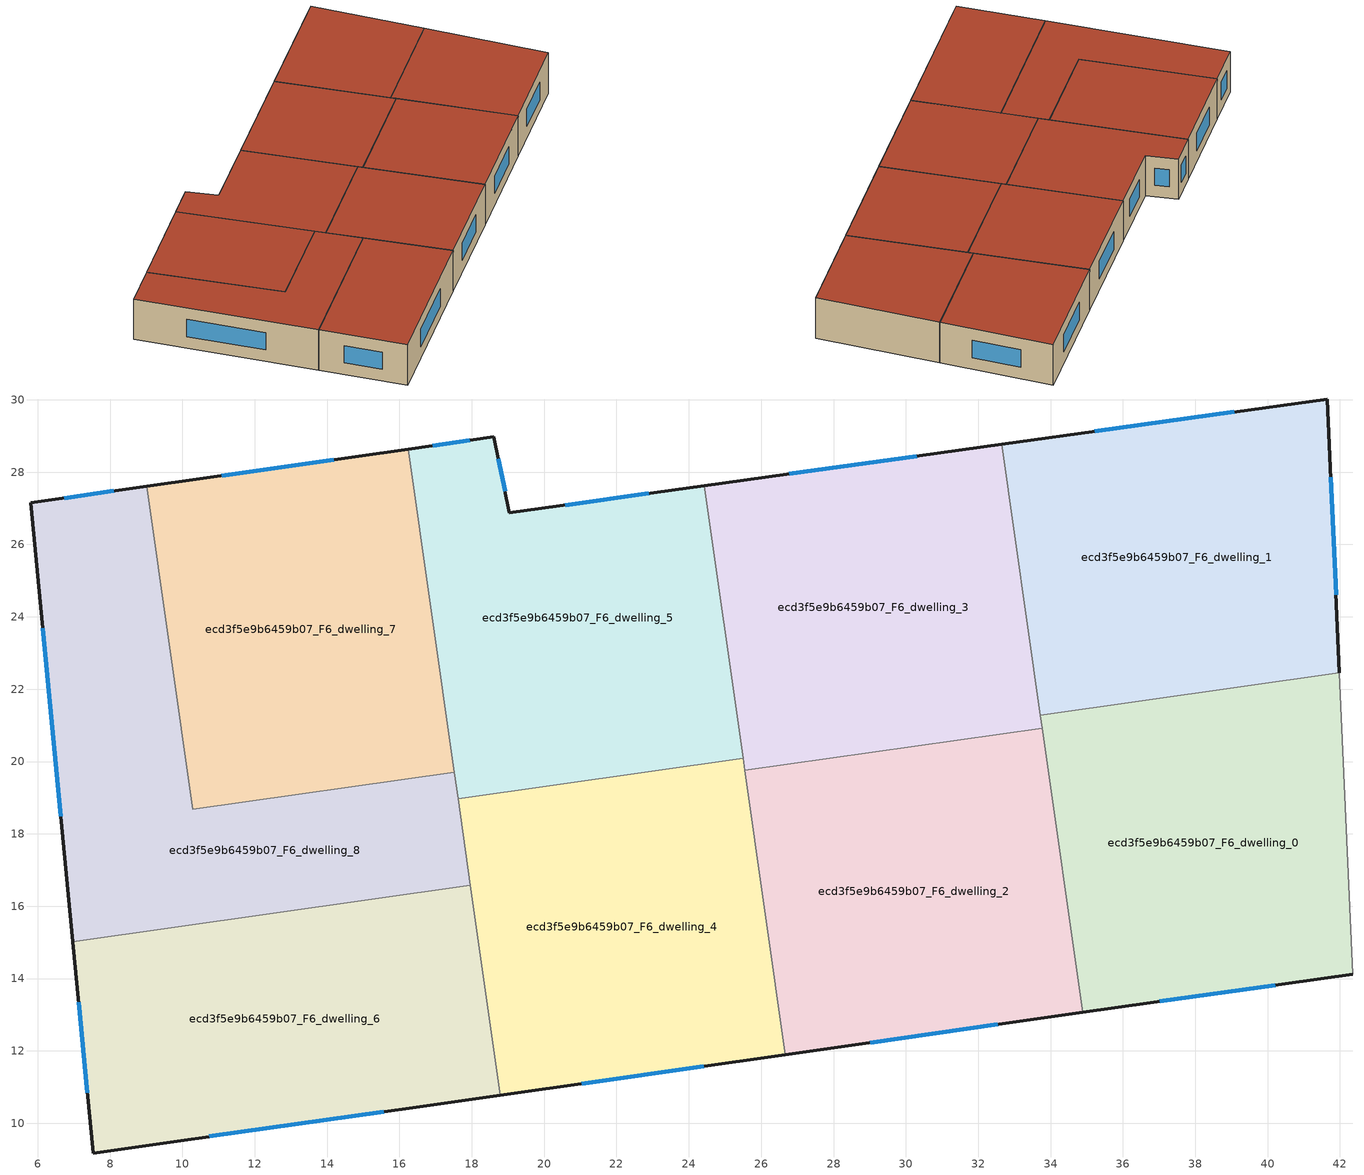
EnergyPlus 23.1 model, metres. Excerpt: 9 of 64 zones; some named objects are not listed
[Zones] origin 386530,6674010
ecd3f5e9b6459b07_F6_dwelling_0
 floor to ecd3f5e9b6459b07_F5_dwelling_0 (EU_floor_Construction): 41.98,22.45 42.35,14.12 34.89,13.06 33.72,21.28 z18
 wall outside (EU_wall_Construction): 34.89,13.06 42.35,14.12 z18:21
 wall adiabatic (EU_wall_Construction): 42.35,14.12 41.98,22.45 z18:21
 wall to ecd3f5e9b6459b07_F6_dwelling_1 (EU_wall_Construction): 41.98,22.45 33.72,21.28 z18:21
 wall to ecd3f5e9b6459b07_F6_dwelling_2 (EU_wall_Construction): 33.77,20.92 34.89,13.06 z18:21
 wall to ecd3f5e9b6459b07_F6_dwelling_3 (EU_wall_Construction): 33.72,21.28 33.77,20.92 z18:21
 window (EU_Window_Construction): 37.02,13.37 40.22,13.82 z18.86:20.14
 roof outside (EU_roof_Construction): 42.35,14.12 41.98,22.45 33.72,21.28 34.89,13.06 z21
ecd3f5e9b6459b07_F6_dwelling_1
 floor to ecd3f5e9b6459b07_F5_dwelling_1 (EU_floor_Construction): 41.65,30.02 41.98,22.45 33.72,21.28 32.65,28.77 z18
 wall outside (EU_wall_Construction): 41.98,22.45 41.65,30.02 32.65,28.77 z18:21
 wall to ecd3f5e9b6459b07_F6_dwelling_3 (EU_wall_Construction): 32.65,28.77 33.72,21.28 z18:21
 window (EU_Window_Construction): 41.89,24.61 41.75,27.86 / 39.08,29.66 35.22,29.13 z18.86:20.14
 roof outside (EU_roof_Construction): 41.98,22.45 41.65,30.02 32.65,28.77 33.72,21.28 z21
ecd3f5e9b6459b07_F6_dwelling_2
 floor to ecd3f5e9b6459b07_F5_dwelling_2 (EU_floor_Construction): 33.77,20.92 34.89,13.06 26.67,11.9 25.55,19.75 z18
 wall outside (EU_wall_Construction): 26.67,11.9 34.89,13.06 z18:21
 wall to ecd3f5e9b6459b07_F6_dwelling_3 (EU_wall_Construction): 33.77,20.92 25.55,19.75 z18:21
 wall to ecd3f5e9b6459b07_F6_dwelling_4 (EU_wall_Construction): 25.55,19.75 26.67,11.9 z18:21
 window (EU_Window_Construction): 29.02,12.23 32.54,12.73 z18.86:20.14
 roof outside (EU_roof_Construction): 34.89,13.06 33.77,20.92 25.55,19.75 26.67,11.9 z21
ecd3f5e9b6459b07_F6_dwelling_3
 floor to ecd3f5e9b6459b07_F5_dwelling_3 (EU_floor_Construction): 32.65,28.77 33.77,20.92 25.55,19.75 24.43,27.62 z18
 wall outside (EU_wall_Construction): 32.65,28.77 24.43,27.62 z18:21
 wall to ecd3f5e9b6459b07_F6_dwelling_5 (EU_wall_Construction): 24.43,27.62 25.5,20.09 z18:21
 wall to ecd3f5e9b6459b07_F6_dwelling_4 (EU_wall_Construction): 25.5,20.09 25.55,19.75 z18:21
 window (EU_Window_Construction): 30.3,28.44 26.78,27.95 z18.86:20.14
 roof outside (EU_roof_Construction): 33.77,20.92 32.65,28.77 24.43,27.62 25.55,19.75 z21
ecd3f5e9b6459b07_F6_dwelling_4
 floor to ecd3f5e9b6459b07_F5_dwelling_4 (EU_floor_Construction): 25.5,20.09 26.67,11.9 18.79,10.78 17.62,18.97 z18
 wall outside (EU_wall_Construction): 18.79,10.78 26.67,11.9 z18:21
 wall to ecd3f5e9b6459b07_F6_dwelling_5 (EU_wall_Construction): 25.5,20.09 17.62,18.97 z18:21
 wall to ecd3f5e9b6459b07_F6_dwelling_6 (EU_wall_Construction): 17.96,16.58 18.79,10.78 z18:21
 wall to ecd3f5e9b6459b07_F6_dwelling_8 (EU_wall_Construction): 17.62,18.97 17.96,16.58 z18:21
 window (EU_Window_Construction): 21.04,11.1 24.42,11.58 z18.86:20.14
 roof outside (EU_roof_Construction): 26.67,11.9 25.5,20.09 17.62,18.97 18.79,10.78 z21
ecd3f5e9b6459b07_F6_dwelling_5
 floor to ecd3f5e9b6459b07_F5_dwelling_5 (EU_floor_Construction): 24.43,27.62 25.5,20.09 17.62,18.97 16.25,28.64 18.61,28.97 19.04,26.88 z18
 wall outside (EU_wall_Construction): 24.43,27.62 19.04,26.88 18.61,28.97 16.25,28.64 z18:21
 wall to ecd3f5e9b6459b07_F6_dwelling_7 (EU_wall_Construction): 16.25,28.64 17.52,19.71 z18:21
 wall to ecd3f5e9b6459b07_F6_dwelling_8 (EU_wall_Construction): 17.52,19.71 17.62,18.97 z18:21
 window (EU_Window_Construction): 17.94,28.88 16.92,28.73 / 18.92,27.47 18.73,28.37 / 22.89,27.41 20.58,27.09 z18.86:20.14
 roof outside (EU_roof_Construction): 25.5,20.09 24.43,27.62 19.04,26.88 18.61,28.97 16.25,28.64 17.62,18.97 z21
ecd3f5e9b6459b07_F6_dwelling_6
 floor to ecd3f5e9b6459b07_F5_dwelling_6 (EU_floor_Construction): 17.96,16.58 18.79,10.78 7.53,9.18 6.97,15.02 z18
 wall outside (EU_wall_Construction): 6.97,15.02 7.53,9.18 18.79,10.78 z18:21
 wall to ecd3f5e9b6459b07_F6_dwelling_8 (EU_wall_Construction): 17.96,16.58 6.97,15.02 z18:21
 window (EU_Window_Construction): 7.13,13.35 7.37,10.85 / 10.75,9.63 15.57,10.32 z18.86:20.14
 roof outside (EU_roof_Construction): 18.79,10.78 17.96,16.58 6.97,15.02 7.53,9.18 z21
ecd3f5e9b6459b07_F6_dwelling_7
 floor to ecd3f5e9b6459b07_F5_dwelling_7 (EU_floor_Construction): 16.25,28.64 17.52,19.71 10.29,18.68 9.02,27.61 z18
 wall outside (EU_wall_Construction): 16.25,28.64 9.02,27.61 z18:21
 wall to ecd3f5e9b6459b07_F6_dwelling_8 (EU_wall_Construction): 9.02,27.61 10.29,18.68 17.52,19.71 z18:21
 window (EU_Window_Construction): 14.18,28.34 11.08,27.9 z18.86:20.14
 roof outside (EU_roof_Construction): 17.52,19.71 16.25,28.64 9.02,27.61 10.29,18.68 z21
ecd3f5e9b6459b07_F6_dwelling_8
 floor to ecd3f5e9b6459b07_F5_dwelling_8 (EU_floor_Construction): 17.52,19.71 17.96,16.58 6.97,15.02 5.81,27.15 9.02,27.61 10.29,18.68 z18
 wall outside (EU_wall_Construction): 9.02,27.61 5.81,27.15 6.97,15.02 z18:21
 window (EU_Window_Construction): 6.14,23.69 6.64,18.49 / 8.1,27.48 6.73,27.28 z18.86:20.14
 roof outside (EU_roof_Construction): 17.96,16.58 17.52,19.71 10.29,18.68 9.02,27.61 5.81,27.15 6.97,15.02 z21
[Building]
EU S2 Campaign: North Axis=0; Terrain=City; Solar Distribution=FullExterior
[Site:Location]
Helsinki-Vantaa.AP: Latitude=60.317; Longitude=24.963; Time Zone=2; Elevation=54.6
[SizingPeriod:WeatherFileDays]
AnnualSizingPeriod: Begin Month=1; Begin Day of Month=1; End Month=12; End Day of Month=31; Day of Week for Start Day=Monday; Use Weather File Daylight Saving Period=No; Use Weather File Rain and Snow Indicators=No
[MATERIAL]
EU_InternalMass_Material: Roughness=MediumRough; Thickness=0.1; Conductivity=1; Density=1800; Specific Heat=900; Thermal Absorptance=0.9; Solar Absorptance=0.7; Visible Absorptance=0.7
[MATERIAL:NOMASS] Roughness=MediumRough; Thermal Absorptance=0.9; Solar Absorptance=0.7; Visible Absorptance=0.7
Name | Thermal Resistance
EU_wall_NoMass | 1.10183
EU_roof_NoMass; EU_floor_NoMass | 1.70606
[WINDOWMATERIAL:SIMPLEGLAZINGSYSTEM]
EU_Window_SimpleGlazing: UFactor=3.11035; Solar Heat Gain Coefficient=0.8; Visible Transmittance=0.8
[CONSTRUCTION]
EU_wall_Construction: EU_wall_NoMass
EU_roof_Construction: EU_roof_NoMass
EU_floor_Construction: EU_floor_NoMass
EU_Window_Construction: EU_Window_SimpleGlazing
EU_InternalMass_Construction: EU_InternalMass_Material
[ZONE] Type=1; Multiplier=1; Ceiling Height=autocalculate; Floor Area=autocalculate; Part of Total Floor Area=Yes
Name | Volume
ecd3f5e9b6459b07_F6_dwelling_0; ecd3f5e9b6459b07_F6_dwelling_1; ecd3f5e9b6459b07_F6_dwelling_3 | 197.65
ecd3f5e9b6459b07_F6_dwelling_2 | 197.642
ecd3f5e9b6459b07_F6_dwelling_4 | 197.655
ecd3f5e9b6459b07_F6_dwelling_5 | 197.643
ecd3f5e9b6459b07_F6_dwelling_6 | 197.646
ecd3f5e9b6459b07_F6_dwelling_7 | 197.641
ecd3f5e9b6459b07_F6_dwelling_8 | 197.63
[INTERNALMASS] Construction=EU_InternalMass_Construction
Name | Zone or ZoneList | Surface Area
ecd3f5e9b6459b07_F6_dwelling_0_EU_InternalMass | ecd3f5e9b6459b07_F6_dwelling_0 | 65.8822
ecd3f5e9b6459b07_F6_dwelling_1_EU_InternalMass | ecd3f5e9b6459b07_F6_dwelling_1 | 65.8808
ecd3f5e9b6459b07_F6_dwelling_2_EU_InternalMass | ecd3f5e9b6459b07_F6_dwelling_2 | 65.8815
ecd3f5e9b6459b07_F6_dwelling_3_EU_InternalMass | ecd3f5e9b6459b07_F6_dwelling_3 | 65.8839
ecd3f5e9b6459b07_F6_dwelling_4_EU_InternalMass | ecd3f5e9b6459b07_F6_dwelling_4 | 65.883
ecd3f5e9b6459b07_F6_dwelling_5_EU_InternalMass | ecd3f5e9b6459b07_F6_dwelling_5 | 65.8821
ecd3f5e9b6459b07_F6_dwelling_6_EU_InternalMass | ecd3f5e9b6459b07_F6_dwelling_6 | 65.8784
ecd3f5e9b6459b07_F6_dwelling_7_EU_InternalMass | ecd3f5e9b6459b07_F6_dwelling_7 | 65.8801
ecd3f5e9b6459b07_F6_dwelling_8_EU_InternalMass | ecd3f5e9b6459b07_F6_dwelling_8 | 65.8768
[OTHEREQUIPMENT] Fuel Type=Electricity; Design Level Calculation Method=Watts/Area; Power per Zone Floor Area=1; Fraction Latent=0; Fraction Radiant=0; Fraction Lost=0; Carbon Dioxide Generation Rate=0; EndUse Subcategory=EU_Step8_InternalGains
Name | Zone or ZoneList or Space or SpaceList | Schedule
EU_Step8_InternalGain_ecd3f5e9b6459b07_F6_dwelling_0_f000 | ecd3f5e9b6459b07_F6_dwelling_0 | EU_Step8_GainSchedule_ecd3f5e9b6459b07_F6_dwelling_0_f000
EU_Step8_InternalGain_ecd3f5e9b6459b07_F6_dwelling_1_f000 | ecd3f5e9b6459b07_F6_dwelling_1 | EU_Step8_GainSchedule_ecd3f5e9b6459b07_F6_dwelling_1_f000
EU_Step8_InternalGain_ecd3f5e9b6459b07_F6_dwelling_2_f000 | ecd3f5e9b6459b07_F6_dwelling_2 | EU_Step8_GainSchedule_ecd3f5e9b6459b07_F6_dwelling_2_f000
EU_Step8_InternalGain_ecd3f5e9b6459b07_F6_dwelling_3_f000 | ecd3f5e9b6459b07_F6_dwelling_3 | EU_Step8_GainSchedule_ecd3f5e9b6459b07_F6_dwelling_3_f000
EU_Step8_InternalGain_ecd3f5e9b6459b07_F6_dwelling_4_f000 | ecd3f5e9b6459b07_F6_dwelling_4 | EU_Step8_GainSchedule_ecd3f5e9b6459b07_F6_dwelling_4_f000
EU_Step8_InternalGain_ecd3f5e9b6459b07_F6_dwelling_5_f000 | ecd3f5e9b6459b07_F6_dwelling_5 | EU_Step8_GainSchedule_ecd3f5e9b6459b07_F6_dwelling_5_f000
EU_Step8_InternalGain_ecd3f5e9b6459b07_F6_dwelling_6_f000 | ecd3f5e9b6459b07_F6_dwelling_6 | EU_Step8_GainSchedule_ecd3f5e9b6459b07_F6_dwelling_6_f000
EU_Step8_InternalGain_ecd3f5e9b6459b07_F6_dwelling_7_f000 | ecd3f5e9b6459b07_F6_dwelling_7 | EU_Step8_GainSchedule_ecd3f5e9b6459b07_F6_dwelling_7_f000
EU_Step8_InternalGain_ecd3f5e9b6459b07_F6_dwelling_8_f000 | ecd3f5e9b6459b07_F6_dwelling_8 | EU_Step8_GainSchedule_ecd3f5e9b6459b07_F6_dwelling_8_f000
[ZONEVENTILATION:DESIGNFLOWRATE] Schedule=EU_AlwaysOn; Design Flow Rate Calculation Method=AirChanges/Hour; Air Changes per Hour=0.756316; Ventilation Type=Natural; Fan Pressure Rise=0; Fan Total Efficiency=1; Constant Term Coefficient=1; Temperature Term Coefficient=0; Velocity Term Coefficient=0; Velocity Squared Term Coefficient=0; Minimum Indoor Temperature=-100; Maximum Indoor Temperature=100; Delta Temperature=-100; Minimum Outdoor Temperature=-100; Maximum Outdoor Temperature=100; Maximum Wind Speed=40
Name | Zone or ZoneList or Space or SpaceList
EU_ConstantAir_ecd3f5e9b6459b07_F6_dwelling_0 | ecd3f5e9b6459b07_F6_dwelling_0
EU_ConstantAir_ecd3f5e9b6459b07_F6_dwelling_1 | ecd3f5e9b6459b07_F6_dwelling_1
EU_ConstantAir_ecd3f5e9b6459b07_F6_dwelling_2 | ecd3f5e9b6459b07_F6_dwelling_2
EU_ConstantAir_ecd3f5e9b6459b07_F6_dwelling_3 | ecd3f5e9b6459b07_F6_dwelling_3
EU_ConstantAir_ecd3f5e9b6459b07_F6_dwelling_4 | ecd3f5e9b6459b07_F6_dwelling_4
EU_ConstantAir_ecd3f5e9b6459b07_F6_dwelling_5 | ecd3f5e9b6459b07_F6_dwelling_5
EU_ConstantAir_ecd3f5e9b6459b07_F6_dwelling_6 | ecd3f5e9b6459b07_F6_dwelling_6
EU_ConstantAir_ecd3f5e9b6459b07_F6_dwelling_7 | ecd3f5e9b6459b07_F6_dwelling_7
EU_ConstantAir_ecd3f5e9b6459b07_F6_dwelling_8 | ecd3f5e9b6459b07_F6_dwelling_8
[HVACTEMPLATE:ZONE:IDEALLOADSAIRSYSTEM] System Availability Schedule=EU_AlwaysOn; Maximum Heating Supply Air Temperature=50; Minimum Cooling Supply Air Temperature=13; Maximum Heating Supply Air Humidity Ratio=0.0156; Minimum Cooling Supply Air Humidity Ratio=0.0077; Heating Limit=NoLimit; Cooling Limit=NoLimit; Heating Availability Schedule=EU_AlwaysOn; Cooling Availability Schedule=EU_CoolingOff; Dehumidification Control Type=ConstantSensibleHeatRatio; Cooling Sensible Heat Ratio=0.7; Dehumidification Setpoint=60; Humidification Control Type=None; Humidification Setpoint=30; Outdoor Air Method=None; Outdoor Air Flow Rate per Person=0.00944; Outdoor Air Flow Rate per Zone Floor Area=0; Outdoor Air Flow Rate per Zone=0; Demand Controlled Ventilation Type=None; Outdoor Air Economizer Type=NoEconomizer; Heat Recovery Type=None; Sensible Heat Recovery Effectiveness=0.7; Latent Heat Recovery Effectiveness=0.65
Name | Template Thermostat
ecd3f5e9b6459b07_F6_dwelling_0 | EU_HeatOnly_ecd3f5e9b6459b07_F6_dwelling_0
ecd3f5e9b6459b07_F6_dwelling_1 | EU_HeatOnly_ecd3f5e9b6459b07_F6_dwelling_1
ecd3f5e9b6459b07_F6_dwelling_2 | EU_HeatOnly_ecd3f5e9b6459b07_F6_dwelling_2
ecd3f5e9b6459b07_F6_dwelling_3 | EU_HeatOnly_ecd3f5e9b6459b07_F6_dwelling_3
ecd3f5e9b6459b07_F6_dwelling_4 | EU_HeatOnly_ecd3f5e9b6459b07_F6_dwelling_4
ecd3f5e9b6459b07_F6_dwelling_5 | EU_HeatOnly_ecd3f5e9b6459b07_F6_dwelling_5
ecd3f5e9b6459b07_F6_dwelling_6 | EU_HeatOnly_ecd3f5e9b6459b07_F6_dwelling_6
ecd3f5e9b6459b07_F6_dwelling_7 | EU_HeatOnly_ecd3f5e9b6459b07_F6_dwelling_7
ecd3f5e9b6459b07_F6_dwelling_8 | EU_HeatOnly_ecd3f5e9b6459b07_F6_dwelling_8
[SIZING:ZONE] Zone Cooling Design Supply Air Temperature Input Method=SupplyAirTemperature; Zone Cooling Design Supply Air Temperature=13; Zone Heating Design Supply Air Temperature Input Method=SupplyAirTemperature; Zone Heating Design Supply Air Temperature=50; Zone Cooling Design Supply Air Humidity Ratio=0.008; Zone Heating Design Supply Air Humidity Ratio=0.008; Cooling Design Air Flow Method=DesignDay; Cooling Design Air Flow Rate=0; Cooling Minimum Air Flow per Zone Floor Area=0.000762; Cooling Minimum Air Flow=0; Cooling Minimum Air Flow Fraction=0.2; Heating Design Air Flow Method=DesignDay; Heating Design Air Flow Rate=0; Heating Maximum Air Flow per Zone Floor Area=0.002032; Heating Maximum Air Flow=0.141576; Heating Maximum Air Flow Fraction=0.3; Account for Dedicated Outdoor Air System=No; Dedicated Outdoor Air System Control Strategy=NeutralSupplyAir; Dedicated Outdoor Air Low Setpoint Temperature for Design=autosize; Dedicated Outdoor Air High Setpoint Temperature for Design=autosize; Zone Load Sizing Method=Sensible Load Only No Latent Load; Zone Latent Cooling Design Supply Air Humidity Ratio Input Method=HumidityRatioDifference; Zone Cooling Design Supply Air Humidity Ratio Difference=0.005; Zone Latent Heating Design Supply Air Humidity Ratio Input Method=HumidityRatioDifference; Zone Humidification Design Supply Air Humidity Ratio Difference=0.005
ecd3f5e9b6459b07_F6_dwelling_0; ecd3f5e9b6459b07_F6_dwelling_1; ecd3f5e9b6459b07_F6_dwelling_2; ecd3f5e9b6459b07_F6_dwelling_3; ecd3f5e9b6459b07_F6_dwelling_4; ecd3f5e9b6459b07_F6_dwelling_5; ecd3f5e9b6459b07_F6_dwelling_6; ecd3f5e9b6459b07_F6_dwelling_7; ecd3f5e9b6459b07_F6_dwelling_8
[SCHEDULE:CONSTANT]
Name | Hourly Value
EU_AlwaysOn | 1
EU_CoolingOff | 0
[SCHEDULE:FILE] Column Number=1; Rows to Skip at Top=0; Number of Hours of Data=8760; Column Separator=Comma; Interpolate to Timestep=No; Minutes per Item=60; Adjust Schedule for Daylight Savings=Yes
Name | File
EU_Step8_GainSchedule_ecd3f5e9b6459b07_F6_dwelling_0_f000 | ../../schedules/ecd3f5e9b6459b07/ecd3f5e9b6459b07_F6_dwelling_0_f000_gain.csv
EU_Step8_GainSchedule_ecd3f5e9b6459b07_F6_dwelling_1_f000 | ../../schedules/ecd3f5e9b6459b07/ecd3f5e9b6459b07_F6_dwelling_1_f000_gain.csv
EU_Step8_GainSchedule_ecd3f5e9b6459b07_F6_dwelling_2_f000 | ../../schedules/ecd3f5e9b6459b07/ecd3f5e9b6459b07_F6_dwelling_2_f000_gain.csv
EU_Step8_GainSchedule_ecd3f5e9b6459b07_F6_dwelling_3_f000 | ../../schedules/ecd3f5e9b6459b07/ecd3f5e9b6459b07_F6_dwelling_3_f000_gain.csv
EU_Step8_GainSchedule_ecd3f5e9b6459b07_F6_dwelling_4_f000 | ../../schedules/ecd3f5e9b6459b07/ecd3f5e9b6459b07_F6_dwelling_4_f000_gain.csv
EU_Step8_GainSchedule_ecd3f5e9b6459b07_F6_dwelling_5_f000 | ../../schedules/ecd3f5e9b6459b07/ecd3f5e9b6459b07_F6_dwelling_5_f000_gain.csv
EU_Step8_GainSchedule_ecd3f5e9b6459b07_F6_dwelling_6_f000 | ../../schedules/ecd3f5e9b6459b07/ecd3f5e9b6459b07_F6_dwelling_6_f000_gain.csv
EU_Step8_GainSchedule_ecd3f5e9b6459b07_F6_dwelling_7_f000 | ../../schedules/ecd3f5e9b6459b07/ecd3f5e9b6459b07_F6_dwelling_7_f000_gain.csv
EU_Step8_GainSchedule_ecd3f5e9b6459b07_F6_dwelling_8_f000 | ../../schedules/ecd3f5e9b6459b07/ecd3f5e9b6459b07_F6_dwelling_8_f000_gain.csv
